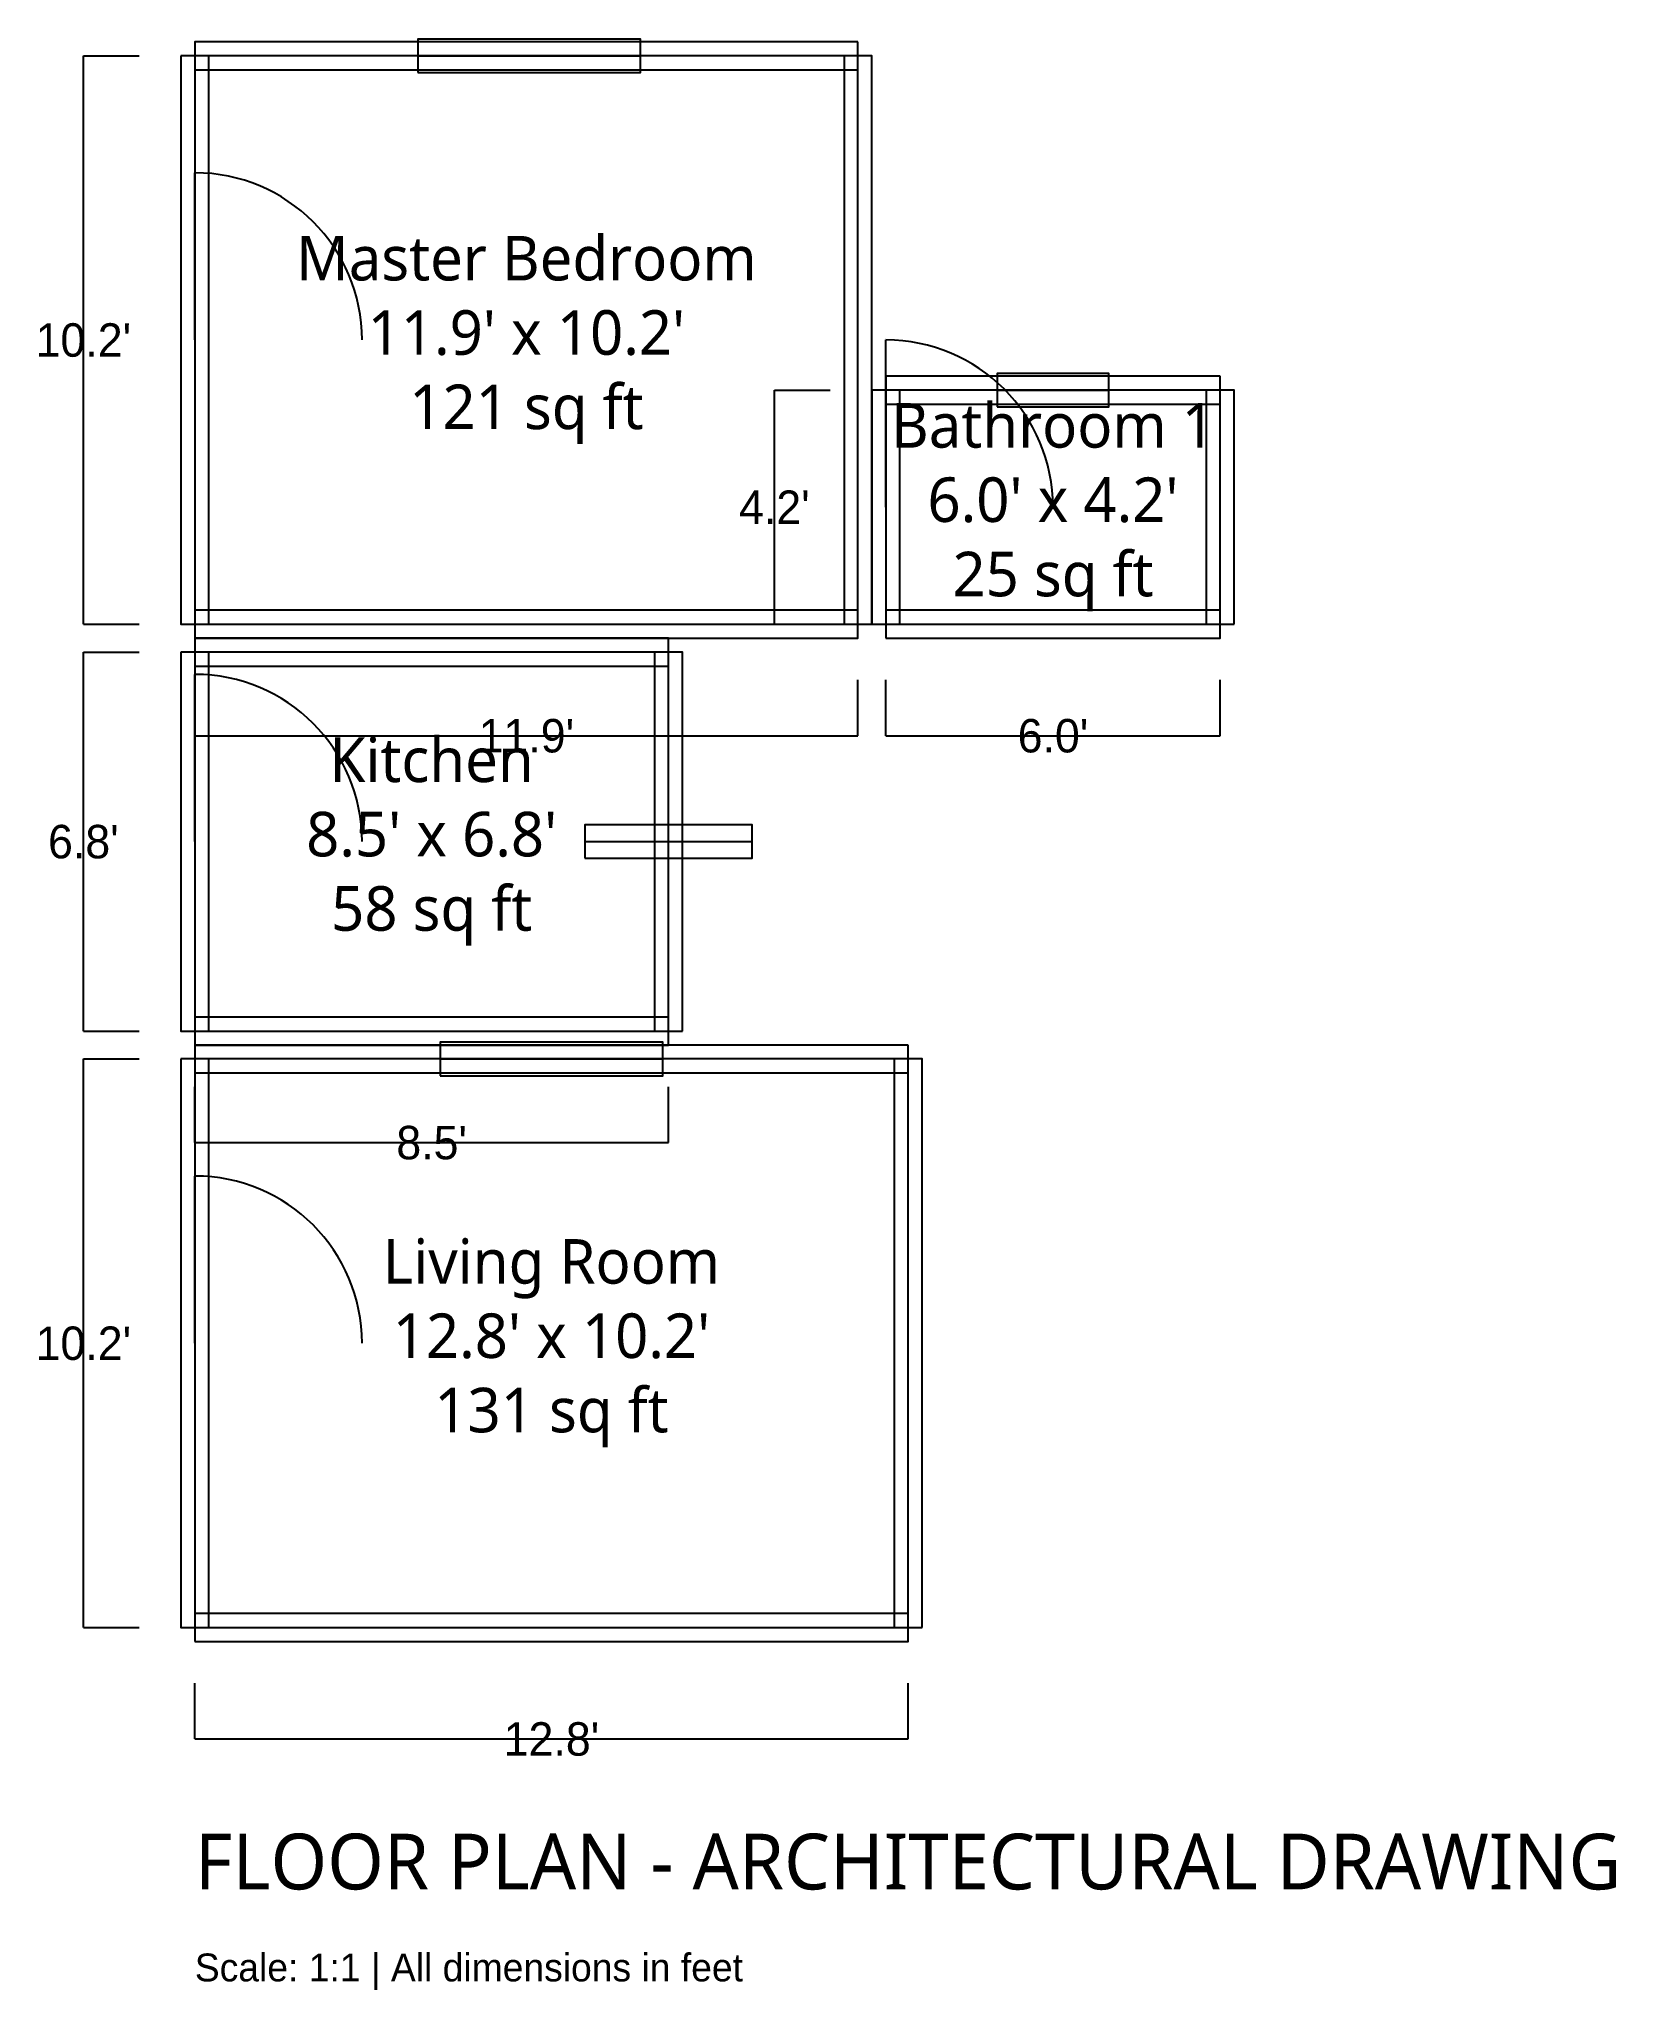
# Model space of a CAD drawing. Header units: metres. Extents: x -2.8 to 25.5, y -6.5 to 28.5.
import ezdxf
from ezdxf.enums import TextEntityAlignment as Align

# ---------------------------------------------------------------- set-up
doc = ezdxf.new("R2010")
doc.units = ezdxf.units.M
for name, color, linetype in [('ANNOTATIONS', 2, 'CONTINUOUS'), ('DIMENSIONS', 3, 'CONTINUOUS'), ('DOORS', 4, 'CONTINUOUS'), ('ROOM_LABELS', 1, 'CONTINUOUS'), ('WALLS', 7, 'CONTINUOUS'), ('WINDOWS', 5, 'CONTINUOUS')]:
    doc.layers.add(name, color=color, linetype=linetype)
doc.styles.add('OpenSans', font='OpenSans-Regular.ttf')

msp = doc.modelspace()

# ---------------------------------------------------------------- linework, layer by layer
at = {"layer": 'ANNOTATIONS', "color": 2}
for points in [[(0, 18), (11.9, 18), (11.9, 28.2), (0, 28.2)], [(12.4, 18), (18.4, 18), (18.4, 22.2), (12.4, 22.2)], [(0, 10.7), (8.5, 10.7), (8.5, 17.5), (0, 17.5)], [(0, 0), (12.8, 0), (12.8, 10.2), (0, 10.2)]]:
    msp.add_lwpolyline(points, close=True, dxfattribs=at)
at = {"layer": 'DIMENSIONS'}
for p, q in [((-2, 18), (-2, 28.2)), ((-2, 28.2), (-1, 28.2)), ((10.4, 18), (10.4, 22.2)), ((10.4, 22.2), (11.4, 22.2)), ((-2, 18), (-1, 18)), ((10.4, 18), (11.4, 18)), ((-2, 10.7), (-2, 17.5)), ((-2, 17.5), (-1, 17.5)), ((0, 16), (0, 17)), ((11.9, 16), (11.9, 17)), ((12.4, 16), (12.4, 17)), ((18.4, 16), (18.4, 17)), ((0, 16), (11.9, 16)), ((12.4, 16), (18.4, 16)), ((-2, 10.7), (-1, 10.7)), ((-2, 0), (-2, 10.2)), ((-2, 10.2), (-1, 10.2)), ((0, 8.7), (0, 9.7)), ((8.5, 8.7), (8.5, 9.7)), ((0, 8.7), (8.5, 8.7)), ((-2, 0), (-1, 0)), ((0, -2), (0, -1)), ((12.8, -2), (12.8, -1)), ((0, -2), (12.8, -2))]:
    msp.add_line(p, q, dxfattribs=at)
at = {"layer": 'DOORS'}
for p, q in [((0, 23.1), (0, 26.1)), ((12.4, 20.1), (12.4, 23.1)), ((0, 14.1), (0, 17.1)), ((0, 5.1), (0, 8.1))]:
    msp.add_line(p, q, dxfattribs=at)
for centre in [(0, 23.1), (12.4, 20.1), (0, 14.1), (0, 5.1)]:
    msp.add_arc(centre, 3, 0, 90, dxfattribs=at)
at = {"layer": 'WALLS'}
for points in [[(11.9, 28.45), (0, 28.45), (0, 27.95), (11.9, 27.95)], [(-0.25, 28.2), (-0.25, 18), (0.25, 18), (0.25, 28.2)], [(12.15, 18), (12.15, 28.2), (11.65, 28.2), (11.65, 18)], [(18.4, 22.45), (12.4, 22.45), (12.4, 21.95), (18.4, 21.95)], [(12.15, 22.2), (12.15, 18), (12.65, 18), (12.65, 22.2)], [(18.65, 18), (18.65, 22.2), (18.15, 22.2), (18.15, 18)], [(0, 17.75), (11.9, 17.75), (11.9, 18.25), (0, 18.25)], [(12.4, 17.75), (18.4, 17.75), (18.4, 18.25), (12.4, 18.25)], [(8.5, 17.75), (0, 17.75), (0, 17.25), (8.5, 17.25)], [(-0.25, 17.5), (-0.25, 10.7), (0.25, 10.7), (0.25, 17.5)], [(8.75, 10.7), (8.75, 17.5), (8.25, 17.5), (8.25, 10.7)], [(0, 10.45), (8.5, 10.45), (8.5, 10.95), (0, 10.95)], [(-0.25, 10.2), (-0.25, 0), (0.25, 0), (0.25, 10.2)], [(12.8, 10.45), (0, 10.45), (0, 9.95), (12.8, 9.95)], [(13.05, 0), (13.05, 10.2), (12.55, 10.2), (12.55, 0)], [(0, -0.25), (12.8, -0.25), (12.8, 0.25), (0, 0.25)]]:
    msp.add_lwpolyline(points, close=True, dxfattribs=at)
at = {"layer": 'WINDOWS'}
for p, q in [((4, 28.2), (8, 28.2)), ((14.4, 22.2), (16.4, 22.2)), ((7, 14.1), (10, 14.1)), ((4.4, 10.2), (8.4, 10.2))]:
    msp.add_line(p, q, dxfattribs=at)
for points in [[(4, 27.9), (8, 27.9), (8, 28.5), (4, 28.5)], [(14.4, 21.9), (16.4, 21.9), (16.4, 22.5), (14.4, 22.5)], [(7, 13.8), (10, 13.8), (10, 14.4), (7, 14.4)], [(4.4, 9.9), (8.4, 9.9), (8.4, 10.5), (4.4, 10.5)]]:
    msp.add_lwpolyline(points, close=True, dxfattribs=at)

# ---------------------------------------------------------------- texts
at = {"layer": 'ANNOTATIONS', "style": 'OpenSans'}
msp.add_text('FLOOR PLAN - ARCHITECTURAL DRAWING', height=1, dxfattribs=at).set_placement((0, -5), align=Align.BOTTOM_LEFT)
at = {"layer": 'ANNOTATIONS'}
msp.add_text('Scale: 1:1 | All dimensions in feet', height=0.5, dxfattribs=at).set_placement((0, -6.5), align=Align.BOTTOM_LEFT)
at = {"layer": 'DIMENSIONS'}
for s, p in [("10.2'", (-2, 23.1)), ("4.2'", (10.4, 20.1)), ("11.9'", (5.95, 16)), ("6.0'", (15.4, 16)), ("6.8'", (-2, 14.1)), ("8.5'", (4.25, 8.7)), ("10.2'", (-2, 5.1)), ("12.8'", (6.4, -2))]:
    msp.add_text(s, height=0.6, dxfattribs=at).set_placement(p, align=Align.MIDDLE_CENTER)
at = {"layer": 'ROOM_LABELS', "char_height": 0.8, "attachment_point": 5, "style": 'OpenSans'}
for s, insert in [("Master Bedroom\\P11.9' x 10.2'\\P121 sq ft", (5.95, 23.1)), ("Bathroom 1\\P6.0' x 4.2'\\P25 sq ft", (15.4, 20.1)), ("Kitchen\\P8.5' x 6.8'\\P58 sq ft", (4.25, 14.1)), ("Living Room\\P12.8' x 10.2'\\P131 sq ft", (6.4, 5.1))]:
    msp.add_mtext(s, dxfattribs=dict(at, insert=insert))

doc.saveas('drawing.dxf')
